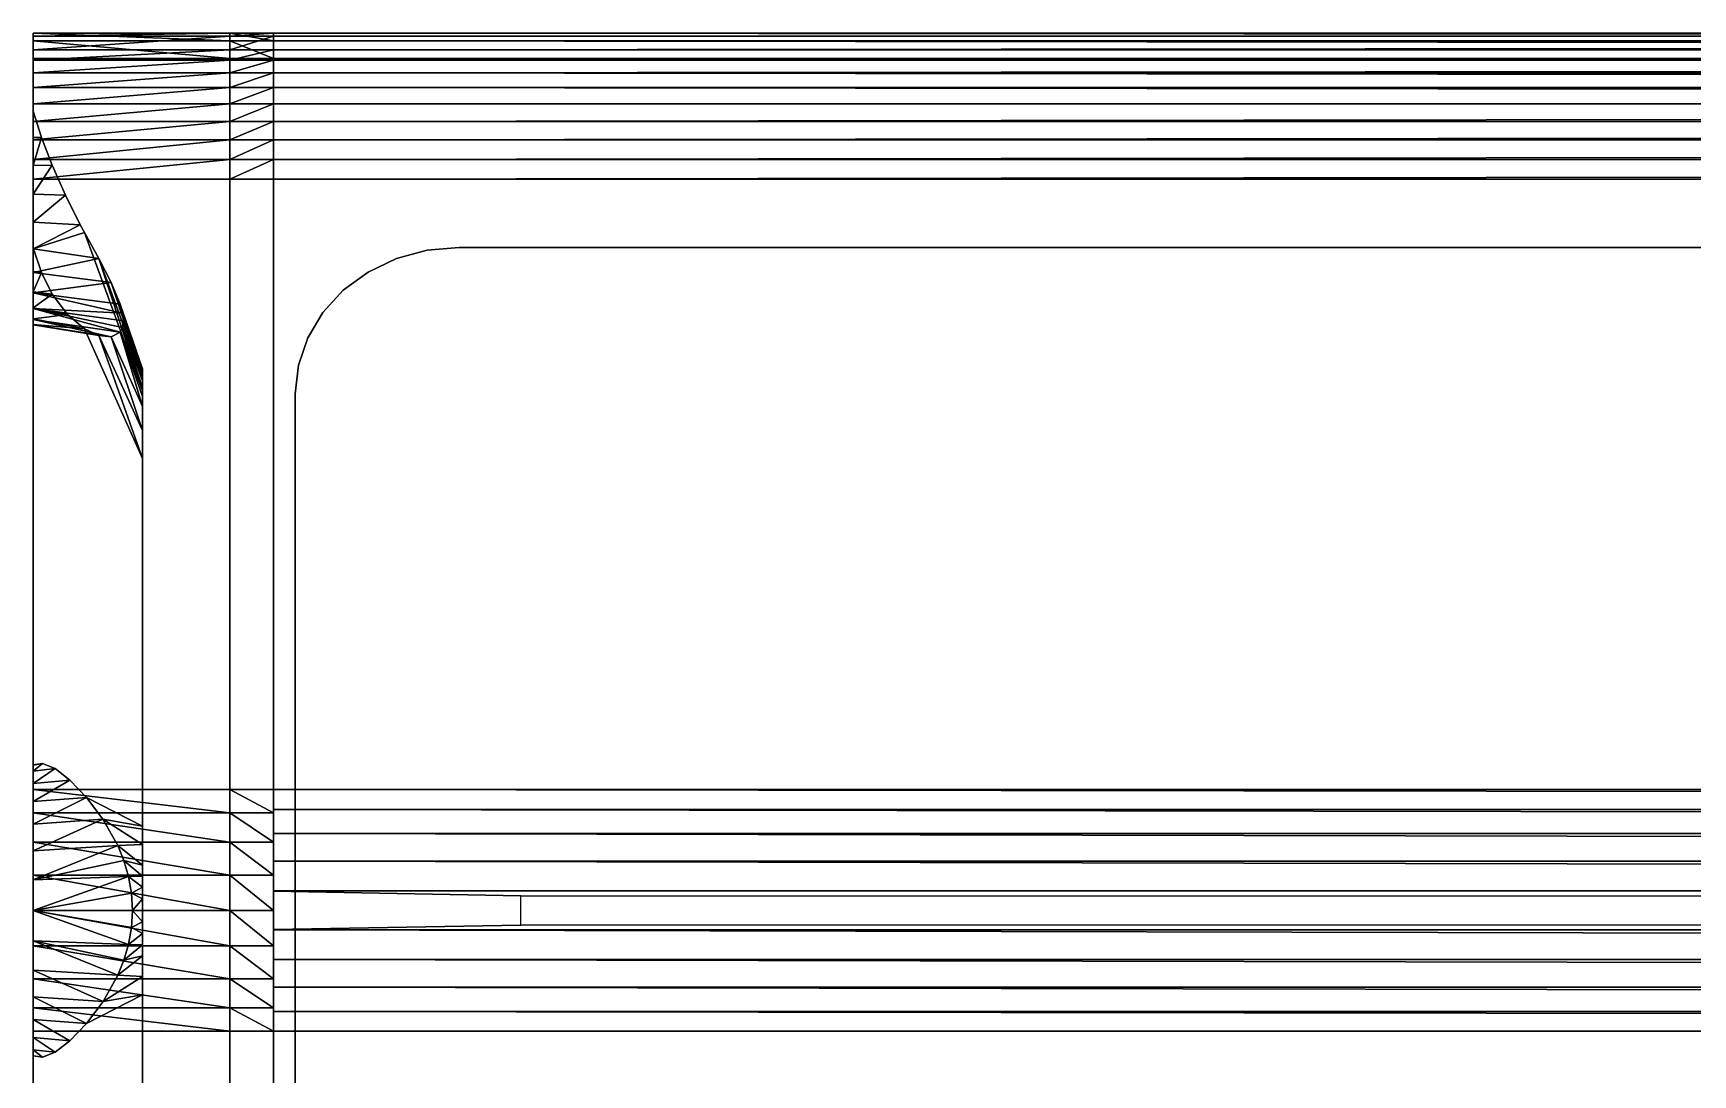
# Model space of a CAD drawing. Extents: x 20.4 to 35.8, y 9 to 15.3.
# Drawn here: x 21.3024 to 21.453, y 13.9496 to 14.0441 of the extents above; entities that cross this region are included whole.
import ezdxf

# ---------------------------------------------------------------- set-up
doc = ezdxf.new("R2010")
doc.units = 0
doc.header["$MEASUREMENT"] = 0
doc.layers.add('DLXLUM', color=7, linetype='Continuous')

# ---------------------------------------------------------------- blocks, each defined once
blk = doc.blocks.new('*U0')
for p, q in [((-0.63842, 0.07962), (-0.65627, 0.07934)), ((-0.65627, 0.07934), (-0.65627, 0.07962)), ((-0.65627, 0.07962), (-0.63842, 0.07962)), ((-0.63842, 0.07894), (-0.65627, 0.07962)), ((-0.65627, 0.07962), (-0.65627, 0.07894)), ((-0.63842, 0.07962), (-0.65627, 0.07962)), ((-0.65627, 0.07962), (-0.63842, 0.07894)), ((-0.65627, 0.07934), (-0.63842, 0.07962)), ((-0.65627, 0.07894), (-0.65627, 0.07962)), ((-0.65627, 0.07962), (-0.65627, 0.07934)), ((-0.63842, 0.07934), (-0.65627, 0.07811)), ((-0.65627, 0.07811), (-0.65627, 0.07934)), ((-0.65627, 0.07934), (-0.63842, 0.07934)), ((-0.63842, 0.07934), (-0.65627, 0.07934)), ((-0.65627, 0.07811), (-0.63842, 0.07934)), ((-0.65627, 0.07934), (-0.65627, 0.07811)), ((-0.65627, 0.07894), (-0.63842, 0.07894)), ((-0.63842, 0.07734), (-0.65627, 0.07894)), ((-0.65627, 0.07894), (-0.65627, 0.07734)), ((-0.63842, 0.07894), (-0.65627, 0.07894)), ((-0.65627, 0.07894), (-0.63842, 0.07734)), ((-0.65627, 0.07734), (-0.65627, 0.07894)), ((-0.63842, 0.07962), (-0.63446, 0.07894)), ((-0.63446, 0.07962), (-0.63842, 0.07962)), ((-0.63842, 0.07934), (-0.63446, 0.07962)), ((-0.63842, 0.07934), (-0.63842, 0.07962)), ((-0.63842, 0.07962), (-0.63446, 0.07962)), ((-0.63446, 0.07962), (-0.63842, 0.07934)), ((-0.63842, 0.07962), (-0.63842, 0.07894)), ((-0.63446, 0.07894), (-0.63842, 0.07962)), ((-0.63842, 0.07894), (-0.63842, 0.07962)), ((-0.63842, 0.07962), (-0.63842, 0.07934)), ((-0.63446, 0.07934), (-0.63842, 0.07934)), ((-0.63842, 0.07811), (-0.63446, 0.07934)), ((-0.63842, 0.07811), (-0.63842, 0.07934)), ((-0.63842, 0.07934), (-0.63446, 0.07934)), ((-0.63446, 0.07934), (-0.63842, 0.07811)), ((-0.63842, 0.07934), (-0.63842, 0.07811)), ((-0.63446, 0.07734), (-0.63842, 0.07894)), ((-0.63842, 0.07894), (-0.63842, 0.07734)), ((-0.63842, 0.07894), (-0.63446, 0.07734)), ((-0.63446, 0.07894), (-0.63842, 0.07894)), ((-0.63842, 0.07894), (-0.63446, 0.07894)), ((-0.63842, 0.07734), (-0.63842, 0.07894)), ((-0.63446, 0.07894), (-0.63446, 0.07962)), ((-0.63446, 0.07962), (-0.63446, 0.07934)), ((-0.63446, 0.07962), (-0.63446, 0.07894)), ((-0.63446, 0.07934), (-0.63446, 0.07962)), ((-0.63446, 0.07962), (0.63446, 0.07894)), ((0.63446, 0.07962), (-0.63446, 0.07962)), ((-0.63446, 0.07934), (0.63446, 0.07962)), ((-0.63446, 0.07934), (-0.63446, 0.07962)), ((-0.63446, 0.07962), (0.63446, 0.07962)), ((0.63446, 0.07962), (-0.63446, 0.07934)), ((-0.63446, 0.07962), (-0.63446, 0.07894)), ((0.63446, 0.07894), (-0.63446, 0.07962)), ((-0.63446, 0.07934), (-0.63446, 0.07811)), ((-0.63446, 0.07811), (-0.63446, 0.07934)), ((0.63446, 0.07934), (-0.63446, 0.07934)), ((-0.63446, 0.07811), (0.63446, 0.07934)), ((-0.63446, 0.07811), (-0.63446, 0.07934)), ((-0.63446, 0.07934), (0.63446, 0.07934)), ((0.63446, 0.07934), (-0.63446, 0.07811)), ((-0.63446, 0.07734), (-0.63446, 0.07894)), ((-0.63446, 0.07894), (-0.63446, 0.07734)), ((0.63446, 0.07734), (-0.63446, 0.07894)), ((-0.63446, 0.07894), (-0.63446, 0.07734)), ((-0.63446, 0.07894), (0.63446, 0.07734)), ((0.63446, 0.07894), (-0.63446, 0.07894)), ((-0.63446, 0.07894), (0.63446, 0.07894)), ((-0.63842, 0.07811), (-0.65627, 0.07716)), ((-0.65627, 0.07716), (-0.65627, 0.07811)), ((-0.65627, 0.07811), (-0.63842, 0.07811)), ((-0.63842, 0.07811), (-0.65627, 0.07811)), ((-0.65627, 0.07716), (-0.63842, 0.07811)), ((-0.65627, 0.07811), (-0.65627, 0.07716)), ((-0.65627, 0.07734), (-0.63842, 0.07734)), ((-0.63842, 0.07734), (-0.65627, 0.07734)), ((-0.65627, 0.07734), (-0.65627, 0.01097)), ((-0.65627, 0.01097), (-0.65627, 0.07734)), ((-0.63842, 0.07716), (-0.65627, 0.07602)), ((-0.65627, 0.07602), (-0.65627, 0.07716)), ((-0.65627, 0.07716), (-0.63842, 0.07716)), ((-0.63842, 0.07716), (-0.65627, 0.07716)), ((-0.65627, 0.07602), (-0.63842, 0.07716)), ((-0.65627, 0.07716), (-0.65627, 0.07602)), ((-0.63446, 0.07811), (-0.63842, 0.07811)), ((-0.63842, 0.07716), (-0.63446, 0.07811)), ((-0.63842, 0.07716), (-0.63842, 0.07811)), ((-0.63842, 0.07811), (-0.63446, 0.07811)), ((-0.63446, 0.07811), (-0.63842, 0.07716)), ((-0.63842, 0.07811), (-0.63842, 0.07716)), ((-0.63446, 0.07734), (-0.63842, 0.07734)), ((-0.63842, 0.07734), (-0.63842, 0.01097)), ((-0.63842, 0.07734), (-0.63446, 0.07734)), ((-0.63842, 0.01097), (-0.63842, 0.07734)), ((-0.63446, 0.07716), (-0.63842, 0.07716)), ((-0.63842, 0.07602), (-0.63446, 0.07716)), ((-0.63842, 0.07602), (-0.63842, 0.07716)), ((-0.63842, 0.07716), (-0.63446, 0.07716)), ((-0.63446, 0.07716), (-0.63842, 0.07602)), ((-0.63842, 0.07716), (-0.63842, 0.07602)), ((-0.63446, 0.07811), (-0.63446, 0.07716)), ((-0.63446, 0.07716), (-0.63446, 0.07811)), ((0.63446, 0.07811), (-0.63446, 0.07811)), ((-0.63446, 0.07716), (0.63446, 0.07811)), ((-0.63446, 0.07716), (-0.63446, 0.07811)), ((-0.63446, 0.07811), (0.63446, 0.07811)), ((0.63446, 0.07811), (-0.63446, 0.07716)), ((-0.63446, 0.01097), (-0.63446, 0.07734)), ((-0.63446, 0.07734), (-0.63446, 0.01097)), ((0.63446, 0.07734), (-0.63446, 0.07734)), ((-0.63446, 0.07734), (-0.63446, 0.01097)), ((-0.63446, 0.07734), (0.63446, 0.07734)), ((-0.63446, 0.07716), (-0.63446, 0.07602)), ((-0.63446, 0.07602), (-0.63446, 0.07716)), ((0.63446, 0.07716), (-0.63446, 0.07716)), ((-0.63446, 0.07602), (0.63446, 0.07716)), ((-0.63446, 0.07602), (-0.63446, 0.07716)), ((-0.63446, 0.07716), (0.63446, 0.07716)), ((0.63446, 0.07716), (-0.63446, 0.07602)), ((-0.63842, 0.07602), (-0.65627, 0.0747)), ((-0.65627, 0.0747), (-0.65627, 0.07602)), ((-0.65627, 0.07602), (-0.63842, 0.07602)), ((-0.63842, 0.07602), (-0.65627, 0.07602)), ((-0.65627, 0.0747), (-0.63842, 0.07602)), ((-0.65627, 0.07602), (-0.65627, 0.0747)), ((-0.63446, 0.07602), (-0.63842, 0.07602)), ((-0.63842, 0.0747), (-0.63446, 0.07602)), ((-0.63842, 0.0747), (-0.63842, 0.07602)), ((-0.63842, 0.07602), (-0.63446, 0.07602)), ((-0.63446, 0.07602), (-0.63842, 0.0747)), ((-0.63842, 0.07602), (-0.63842, 0.0747)), ((-0.63446, 0.07602), (-0.63446, 0.0747)), ((-0.63446, 0.0747), (-0.63446, 0.07602)), ((0.63446, 0.07602), (-0.63446, 0.07602)), ((0.63446, 0.0747), (-0.63446, 0.07602)), ((-0.63446, 0.07602), (0.63446, 0.07602)), ((-0.63446, 0.0747), (-0.63446, 0.07602)), ((-0.63446, 0.07602), (0.63446, 0.0747)), ((-0.63842, 0.0747), (-0.65627, 0.07322)), ((-0.65627, 0.07322), (-0.65627, 0.0747)), ((-0.65627, 0.0747), (-0.63842, 0.0747)), ((-0.63842, 0.0747), (-0.65627, 0.0747)), ((-0.65627, 0.07322), (-0.63842, 0.0747)), ((-0.65627, 0.0747), (-0.65627, 0.07322)), ((-0.63446, 0.0747), (-0.63842, 0.0747)), ((-0.63842, 0.07322), (-0.63446, 0.0747)), ((-0.63842, 0.07322), (-0.63842, 0.0747)), ((-0.63842, 0.0747), (-0.63446, 0.0747)), ((-0.63446, 0.0747), (-0.63842, 0.07322)), ((-0.63842, 0.0747), (-0.63842, 0.07322)), ((-0.63446, 0.0747), (-0.63446, 0.07322)), ((-0.63446, 0.07322), (-0.63446, 0.0747)), ((0.63446, 0.0747), (-0.63446, 0.0747)), ((0.63446, 0.07322), (-0.63446, 0.0747)), ((-0.63446, 0.0747), (0.63446, 0.0747)), ((-0.63446, 0.0747), (0.63446, 0.07322)), ((-0.63446, 0.07322), (-0.63446, 0.0747)), ((-0.63842, 0.07322), (-0.65627, 0.07162)), ((-0.65627, 0.07162), (-0.65627, 0.07322)), ((-0.65627, 0.07322), (-0.63842, 0.07322)), ((-0.63842, 0.07322), (-0.65627, 0.07322)), ((-0.65627, 0.07162), (-0.63842, 0.07322)), ((-0.65627, 0.07322), (-0.65627, 0.07162)), ((-0.65627, 0.07255), (-0.65627, 0.07015)), ((-0.65551, 0.07017), (-0.65627, 0.07255)), ((-0.65627, 0.07015), (-0.65627, 0.07255)), ((-0.65627, 0.07255), (-0.65627, 0.01319)), ((-0.65627, 0.01319), (-0.65627, 0.07255)), ((-0.65627, 0.07255), (-0.65551, 0.07017)), ((-0.63446, 0.07322), (-0.63842, 0.07322)), ((-0.63842, 0.07162), (-0.63446, 0.07322)), ((-0.63842, 0.07162), (-0.63842, 0.07322)), ((-0.63842, 0.07322), (-0.63446, 0.07322)), ((-0.63446, 0.07322), (-0.63842, 0.07162)), ((-0.63842, 0.07322), (-0.63842, 0.07162)), ((-0.63446, 0.07322), (-0.63446, 0.07162)), ((-0.63446, 0.07162), (-0.63446, 0.07322)), ((0.63446, 0.07322), (-0.63446, 0.07322)), ((-0.63446, 0.07322), (0.63446, 0.07322)), ((0.63446, 0.07322), (-0.63446, 0.07162)), ((-0.63446, 0.07162), (-0.63446, 0.07322)), ((-0.63446, 0.07162), (0.63446, 0.07322)), ((-0.63842, 0.07162), (-0.65627, 0.06993)), ((-0.65627, 0.06993), (-0.65627, 0.07162)), ((-0.65627, 0.07162), (-0.63842, 0.07162)), ((-0.63842, 0.07162), (-0.65627, 0.07162)), ((-0.65627, 0.06993), (-0.63842, 0.07162)), ((-0.65627, 0.07162), (-0.65627, 0.06993)), ((-0.63446, 0.07162), (-0.63842, 0.07162)), ((-0.63842, 0.06993), (-0.63446, 0.07162)), ((-0.63842, 0.06993), (-0.63842, 0.07162)), ((-0.63842, 0.07162), (-0.63446, 0.07162)), ((-0.63446, 0.07162), (-0.63842, 0.06993)), ((-0.63842, 0.07162), (-0.63842, 0.06993)), ((-0.63446, 0.07162), (-0.63446, 0.06993)), ((-0.63446, 0.06993), (-0.63446, 0.07162)), ((0.63446, 0.07162), (-0.63446, 0.07162)), ((-0.63446, 0.06993), (0.63446, 0.07162)), ((-0.63446, 0.06993), (-0.63446, 0.07162)), ((-0.63446, 0.07162), (0.63446, 0.07162)), ((0.63446, 0.07162), (-0.63446, 0.06993)), ((-0.65627, 0.07015), (-0.65551, 0.07017)), ((-0.65551, 0.07017), (-0.65627, 0.07015)), ((-0.65627, 0.06761), (-0.65551, 0.07017)), ((-0.65551, 0.07017), (-0.65627, 0.06761)), ((-0.65627, 0.07015), (-0.65627, 0.06761)), ((-0.65627, 0.06761), (-0.65627, 0.07015)), ((-0.63842, 0.06993), (-0.65627, 0.06816)), ((-0.65627, 0.06816), (-0.65627, 0.06993)), ((-0.65627, 0.06993), (-0.63842, 0.06993)), ((-0.63842, 0.06993), (-0.65627, 0.06993)), ((-0.65627, 0.06816), (-0.63842, 0.06993)), ((-0.65627, 0.06993), (-0.65627, 0.06816)), ((-0.65454, 0.06763), (-0.65551, 0.07017)), ((-0.65551, 0.07017), (-0.65454, 0.06763)), ((-0.63446, 0.06993), (-0.63842, 0.06993)), ((-0.63842, 0.06816), (-0.63446, 0.06993)), ((-0.63842, 0.06816), (-0.63842, 0.06993)), ((-0.63842, 0.06993), (-0.63446, 0.06993)), ((-0.63446, 0.06993), (-0.63842, 0.06816)), ((-0.63842, 0.06993), (-0.63842, 0.06816)), ((-0.63446, 0.06993), (-0.63446, 0.06816)), ((-0.63446, 0.06816), (-0.63446, 0.06993)), ((0.63446, 0.06993), (-0.63446, 0.06993)), ((-0.63446, 0.06816), (0.63446, 0.06993)), ((-0.63446, 0.06816), (-0.63446, 0.06993)), ((-0.63446, 0.06993), (0.63446, 0.06993)), ((0.63446, 0.06993), (-0.63446, 0.06816)), ((-0.65627, 0.06637), (-0.63842, 0.06816)), ((-0.63842, 0.06816), (-0.65627, 0.06637)), ((-0.65627, 0.06637), (-0.65627, 0.06816)), ((-0.65627, 0.06816), (-0.63842, 0.06816)), ((-0.63842, 0.06816), (-0.65627, 0.06816)), ((-0.65627, 0.06816), (-0.65627, 0.06637)), ((-0.63446, 0.06816), (-0.63842, 0.06816)), ((-0.63842, 0.06637), (-0.63446, 0.06816)), ((-0.63842, 0.06637), (-0.63842, 0.06816)), ((-0.63842, 0.06816), (-0.63446, 0.06816)), ((-0.63446, 0.06816), (-0.63842, 0.06637)), ((-0.63842, 0.06816), (-0.63842, 0.06637)), ((-0.63446, 0.06816), (-0.63446, 0.06637)), ((-0.63446, 0.06637), (-0.63446, 0.06816)), ((0.63446, 0.06816), (-0.63446, 0.06816)), ((-0.63446, 0.06637), (0.63446, 0.06816)), ((-0.63446, 0.06637), (-0.63446, 0.06816)), ((-0.63446, 0.06816), (0.63446, 0.06816)), ((0.63446, 0.06816), (-0.63446, 0.06637)), ((-0.65454, 0.06763), (-0.65627, 0.06761)), ((-0.65627, 0.06501), (-0.65454, 0.06763)), ((-0.65454, 0.06763), (-0.65627, 0.06501)), ((-0.65627, 0.06761), (-0.65454, 0.06763)), ((-0.65627, 0.06761), (-0.65627, 0.06501)), ((-0.65627, 0.06501), (-0.65627, 0.06761)), ((-0.65627, -0.06637), (-0.65627, 0.06637)), ((-0.65627, 0.06637), (-0.63842, 0.06637)), ((-0.63842, 0.06637), (-0.65627, 0.06637)), ((-0.65627, 0.06637), (-0.65627, -0.06637)), ((-0.65334, 0.06493), (-0.65454, 0.06763)), ((-0.65454, 0.06763), (-0.65334, 0.06493)), ((-0.63446, 0.06637), (-0.63842, 0.06637)), ((-0.63842, -0.06637), (-0.63842, 0.06637)), ((-0.63842, 0.06637), (-0.63446, 0.06637)), ((-0.63842, 0.06637), (-0.63842, -0.06637)), ((-0.63446, 0.06637), (-0.63446, -0.06637)), ((-0.63446, -0.06637), (-0.63446, 0.06637)), ((0.63446, 0.06637), (-0.63446, 0.06637)), ((-0.63446, -0.06637), (-0.63446, 0.06637)), ((-0.63446, 0.06637), (0.63446, 0.06637)), ((-0.65334, 0.06493), (-0.65627, 0.06501)), ((-0.65627, 0.06501), (-0.65627, 0.06246)), ((-0.65627, 0.06501), (-0.65334, 0.06493)), ((-0.65627, 0.06246), (-0.65627, 0.06501)), ((-0.65627, 0.06246), (-0.65334, 0.06493)), ((-0.65334, 0.06493), (-0.65627, 0.06246)), ((-0.65199, 0.06224), (-0.65334, 0.06493)), ((-0.65334, 0.06493), (-0.65199, 0.06224)), ((-0.65199, 0.06224), (-0.65627, 0.06246)), ((-0.65627, 0.06246), (-0.65627, 0.06006)), ((-0.65627, 0.06246), (-0.65199, 0.06224)), ((-0.65627, 0.06006), (-0.65627, 0.06246)), ((-0.65627, 0.06006), (-0.65199, 0.06224)), ((-0.65199, 0.06224), (-0.65627, 0.06006)), ((-0.6516, 0.06152), (-0.65199, 0.06224)), ((-0.65199, 0.06224), (-0.6516, 0.06152)), ((-0.6516, 0.06152), (-0.65627, 0.06006)), ((-0.65627, 0.06006), (-0.6516, 0.06152)), ((-0.64635, 0.04715), (-0.6516, 0.06152)), ((-0.6516, 0.06152), (-0.65031, 0.05917)), ((-0.65031, 0.05917), (-0.6516, 0.06152)), ((-0.6516, 0.06152), (-0.64635, 0.04715)), ((-0.65627, 0.06015), (-0.65551, 0.0579)), ((-0.65627, 0.05799), (-0.65627, 0.06015)), ((-0.65627, -0.06015), (-0.65627, 0.06015)), ((-0.65627, 0.06015), (-0.65627, 0.05799)), ((-0.65627, 0.06015), (-0.65627, -0.06015)), ((-0.65551, 0.0579), (-0.65627, 0.06015)), ((-0.65627, 0.06006), (-0.65031, 0.05917)), ((-0.65031, 0.05917), (-0.65627, 0.06006)), ((-0.65627, 0.06006), (-0.65627, 0.0579)), ((-0.65627, 0.0579), (-0.65627, 0.06006)), ((-0.65627, 0.0579), (-0.65031, 0.05917)), ((-0.65031, 0.05917), (-0.65627, 0.0579)), ((-0.64635, 0.0484), (-0.65031, 0.05917)), ((-0.65031, 0.05917), (-0.64918, 0.05698)), ((-0.64635, 0.04715), (-0.65031, 0.05917)), ((-0.65031, 0.05917), (-0.64635, 0.0484)), ((-0.65031, 0.05917), (-0.64635, 0.04715)), ((-0.64918, 0.05698), (-0.65031, 0.05917)), ((-0.62587, 0.05794), (-0.6233, 0.05917)), ((-0.6233, 0.05917), (-0.62587, 0.05794)), ((-0.6233, 0.05917), (-0.62051, 0.05992)), ((-0.62051, 0.05992), (-0.6233, 0.05917)), ((-0.62051, 0.05992), (-0.61761, 0.06018)), ((-0.61761, 0.06018), (-0.62051, 0.05992)), ((-0.61761, 0.06018), (0.61761, 0.06018)), ((0.61761, 0.06018), (-0.61761, 0.06018)), ((-0.65627, 0.05615), (-0.65627, 0.05799)), ((-0.65627, 0.05799), (-0.65551, 0.0579)), ((-0.65551, 0.0579), (-0.65627, 0.05799)), ((-0.65627, 0.05799), (-0.65627, 0.05615)), ((-0.65627, 0.0579), (-0.64918, 0.05698)), ((-0.65627, 0.0579), (-0.65627, 0.05607)), ((-0.64918, 0.05698), (-0.65627, 0.0579)), ((-0.65551, 0.0579), (-0.65627, 0.05615)), ((-0.65627, 0.05615), (-0.65551, 0.0579)), ((-0.65627, 0.05607), (-0.65627, 0.0579)), ((-0.65551, 0.0579), (-0.65454, 0.05593)), ((-0.65454, 0.05593), (-0.65551, 0.0579)), ((-0.62812, 0.05629), (-0.62587, 0.05794)), ((-0.62587, 0.05794), (-0.62812, 0.05629)), ((-0.65627, 0.05607), (-0.64918, 0.05698)), ((-0.64918, 0.05698), (-0.65627, 0.05607)), ((-0.65627, 0.05469), (-0.65627, 0.05615)), ((-0.65627, 0.05615), (-0.65454, 0.05593)), ((-0.65454, 0.05593), (-0.65627, 0.05615)), ((-0.65627, 0.05615), (-0.65627, 0.05469)), ((-0.65627, 0.05607), (-0.64838, 0.05504)), ((-0.64838, 0.05504), (-0.65627, 0.05607)), ((-0.65627, 0.05607), (-0.64816, 0.0542)), ((-0.64816, 0.0542), (-0.65627, 0.05607)), ((-0.65627, 0.05607), (-0.65627, 0.05463)), ((-0.65627, 0.05463), (-0.65627, 0.05607)), ((-0.65454, 0.05593), (-0.65627, 0.05469)), ((-0.65627, 0.05469), (-0.65454, 0.05593)), ((-0.65454, 0.05593), (-0.65316, 0.05408)), ((-0.65316, 0.05408), (-0.65454, 0.05593)), ((-0.64635, 0.04917), (-0.64918, 0.05698)), ((-0.64918, 0.05698), (-0.64838, 0.05504)), ((-0.64918, 0.05698), (-0.64635, 0.04917)), ((-0.64635, 0.04907), (-0.64918, 0.05698)), ((-0.64635, 0.0484), (-0.64918, 0.05698)), ((-0.64918, 0.05698), (-0.64635, 0.04907)), ((-0.64918, 0.05698), (-0.64635, 0.0484)), ((-0.64838, 0.05504), (-0.64918, 0.05698)), ((-0.62997, 0.05428), (-0.62812, 0.05629)), ((-0.62812, 0.05629), (-0.62997, 0.05428)), ((-0.65627, 0.05369), (-0.65627, 0.05469)), ((-0.65627, 0.05469), (-0.65316, 0.05408)), ((-0.65316, 0.05408), (-0.65627, 0.05469)), ((-0.65627, 0.05469), (-0.65627, 0.05369)), ((-0.65627, 0.05463), (-0.64816, 0.0542)), ((-0.64808, 0.0535), (-0.65627, 0.05463)), ((-0.65627, 0.05463), (-0.64816, 0.05292)), ((-0.64816, 0.0542), (-0.65627, 0.05463)), ((-0.65627, 0.05463), (-0.64808, 0.0535)), ((-0.64816, 0.05292), (-0.65627, 0.05463)), ((-0.65627, 0.05463), (-0.64838, 0.05249)), ((-0.64838, 0.05249), (-0.65627, 0.05463)), ((-0.65627, 0.05463), (-0.65627, 0.05365)), ((-0.65627, 0.05365), (-0.65627, 0.05463)), ((-0.64635, 0.04912), (-0.64838, 0.05504)), ((-0.64838, 0.05504), (-0.64816, 0.0542)), ((-0.64635, 0.04917), (-0.64838, 0.05504)), ((-0.64838, 0.05504), (-0.64635, 0.04912)), ((-0.64838, 0.05504), (-0.64635, 0.04917)), ((-0.64816, 0.0542), (-0.64838, 0.05504)), ((-0.63134, 0.05198), (-0.62997, 0.05428)), ((-0.62997, 0.05428), (-0.63134, 0.05198)), ((-0.65316, 0.05408), (-0.65627, 0.05369)), ((-0.65627, 0.05369), (-0.65316, 0.05408)), ((-0.65627, 0.05317), (-0.65627, 0.05369)), ((-0.65627, 0.05369), (-0.6516, 0.05278)), ((-0.6516, 0.05278), (-0.65627, 0.05369)), ((-0.65627, 0.05369), (-0.65627, 0.05317)), ((-0.65627, 0.05365), (-0.64838, 0.05249)), ((-0.64918, 0.05207), (-0.65627, 0.05365)), ((-0.65627, 0.05365), (-0.65627, 0.05315)), ((-0.64838, 0.05249), (-0.65627, 0.05365)), ((-0.65627, 0.05365), (-0.64918, 0.05207)), ((-0.65627, 0.05315), (-0.65627, 0.05365)), ((-0.65627, 0.05315), (-0.65627, 0.05317)), ((-0.65627, 0.05317), (-0.6503, 0.05219)), ((-0.6516, 0.05278), (-0.65627, 0.05317)), ((-0.6503, 0.05219), (-0.65627, 0.05317)), ((-0.65627, 0.05317), (-0.6516, 0.05278)), ((-0.65627, 0.05317), (-0.65627, 0.05315)), ((-0.65627, 0.05315), (-0.64918, 0.05207)), ((-0.6503, 0.05219), (-0.65627, 0.05315)), ((-0.64918, 0.05207), (-0.65627, 0.05315)), ((-0.65627, 0.05315), (-0.6503, 0.05219)), ((-0.65316, 0.05408), (-0.6516, 0.05278)), ((-0.6516, 0.05278), (-0.65316, 0.05408)), ((-0.6516, 0.05278), (-0.64635, 0.04101)), ((-0.6503, 0.05219), (-0.6516, 0.05278)), ((-0.6516, 0.05278), (-0.6503, 0.05219)), ((-0.64635, 0.04101), (-0.6516, 0.05278)), ((-0.64816, 0.05292), (-0.64838, 0.05249)), ((-0.64838, 0.05249), (-0.64816, 0.05292)), ((-0.64816, 0.0542), (-0.64635, 0.04856)), ((-0.64635, 0.04892), (-0.64816, 0.0542)), ((-0.64635, 0.04912), (-0.64816, 0.0542)), ((-0.64816, 0.0542), (-0.64635, 0.04892)), ((-0.64816, 0.0542), (-0.64635, 0.04912)), ((-0.64816, 0.0542), (-0.64808, 0.0535)), ((-0.64635, 0.04856), (-0.64816, 0.0542)), ((-0.64808, 0.0535), (-0.64816, 0.0542)), ((-0.64808, 0.0535), (-0.64816, 0.05292)), ((-0.64816, 0.05292), (-0.64808, 0.0535)), ((-0.64635, 0.04742), (-0.64816, 0.05292)), ((-0.64635, 0.04806), (-0.64816, 0.05292)), ((-0.64816, 0.05292), (-0.64635, 0.04742)), ((-0.64816, 0.05292), (-0.64635, 0.04806)), ((-0.64635, 0.04806), (-0.64808, 0.0535)), ((-0.64808, 0.0535), (-0.64635, 0.04806)), ((-0.64635, 0.04856), (-0.64808, 0.0535)), ((-0.64808, 0.0535), (-0.64635, 0.04856)), ((-0.64635, 0.04101), (-0.6503, 0.05219)), ((-0.6503, 0.05219), (-0.64635, 0.04101)), ((-0.64635, 0.04356), (-0.6503, 0.05219)), ((-0.64918, 0.05207), (-0.6503, 0.05219)), ((-0.6503, 0.05219), (-0.64635, 0.04356)), ((-0.6503, 0.05219), (-0.64918, 0.05207)), ((-0.64838, 0.05249), (-0.64918, 0.05207)), ((-0.64918, 0.05207), (-0.64838, 0.05249)), ((-0.64918, 0.05207), (-0.64635, 0.04356)), ((-0.64635, 0.04573), (-0.64918, 0.05207)), ((-0.64918, 0.05207), (-0.64635, 0.04573)), ((-0.64635, 0.04356), (-0.64918, 0.05207)), ((-0.64838, 0.05249), (-0.64635, 0.04573)), ((-0.64635, 0.04664), (-0.64838, 0.05249)), ((-0.64635, 0.04742), (-0.64838, 0.05249)), ((-0.64838, 0.05249), (-0.64635, 0.04664)), ((-0.64838, 0.05249), (-0.64635, 0.04742)), ((-0.64635, 0.04573), (-0.64838, 0.05249)), ((-0.63219, 0.04949), (-0.63134, 0.05198)), ((-0.63134, 0.05198), (-0.63219, 0.04949)), ((-0.64635, 0.04912), (-0.64635, 0.04917)), ((-0.64635, 0.04917), (-0.64635, 0.04907)), ((-0.64635, 0.04907), (-0.64635, 0.04917)), ((-0.64635, 0.04917), (-0.64635, 0.04912)), ((-0.64635, 0.04892), (-0.64635, 0.04912)), ((-0.64635, 0.04912), (-0.64635, 0.04892)), ((-0.64635, 0.04907), (-0.64635, 0.0484)), ((-0.64635, 0.0484), (-0.64635, 0.04907)), ((-0.64635, 0.04856), (-0.64635, 0.04892)), ((-0.64635, 0.04892), (-0.64635, 0.04856)), ((-0.64635, 0.04806), (-0.64635, 0.04856)), ((-0.64635, 0.04856), (-0.64635, 0.04806)), ((-0.64635, 0.0484), (-0.64635, 0.04715)), ((-0.64635, 0.04715), (-0.64635, 0.0484)), ((-0.63248, 0.0469), (-0.63219, 0.04949)), ((-0.63219, 0.04949), (-0.63248, 0.0469)), ((-0.64635, 0.04742), (-0.64635, 0.04806)), ((-0.64635, 0.04806), (-0.64635, 0.04742)), ((-0.64635, 0.04664), (-0.64635, 0.04742)), ((-0.64635, 0.04742), (-0.64635, 0.04664)), ((-0.64635, 0.04715), (-0.64635, 0.00765)), ((-0.64635, 0.00765), (-0.64635, 0.04715)), ((-0.63248, -0.0469), (-0.63248, 0.0469)), ((-0.63248, 0.0469), (-0.63248, -0.0469)), ((-0.64635, 0.04573), (-0.64635, 0.04664)), ((-0.64635, 0.04664), (-0.64635, 0.04573)), ((-0.64635, 0.04356), (-0.64635, 0.04573)), ((-0.64635, 0.04573), (-0.64635, 0.04356)), ((-0.64635, 0.04101), (-0.64635, 0.04356)), ((-0.64635, 0.04356), (-0.64635, 0.04101)), ((-0.64635, 0.04101), (-0.64635, -0.04101)), ((-0.64635, -0.04101), (-0.64635, 0.04101)), ((-0.65541, 0.01333), (-0.65627, 0.01319)), ((-0.65541, 0.01333), (-0.65627, 0.01264)), ((-0.65627, 0.01321), (-0.65541, 0.01333)), ((-0.65627, 0.01319), (-0.65541, 0.01333)), ((-0.65541, 0.01333), (-0.65627, 0.01321)), ((-0.65627, 0.01264), (-0.65541, 0.01333)), ((-0.65627, 0.01321), (-0.65627, 0.01264)), ((-0.65627, 0.01319), (-0.65627, 0.01321)), ((-0.65627, 0.01264), (-0.65627, 0.01321)), ((-0.65627, 0.01321), (-0.65627, 0.01319)), ((-0.65428, 0.01287), (-0.65627, 0.01152)), ((-0.65627, 0.01264), (-0.65428, 0.01287)), ((-0.65428, 0.01287), (-0.65627, 0.01264)), ((-0.65627, 0.01152), (-0.65428, 0.01287)), ((-0.65627, 0.01264), (-0.65627, 0.01152)), ((-0.65627, 0.01152), (-0.65627, 0.01264)), ((-0.65428, 0.01287), (-0.65541, 0.01333)), ((-0.65541, 0.01333), (-0.65428, 0.01287)), ((-0.65293, 0.01183), (-0.65428, 0.01287)), ((-0.65428, 0.01287), (-0.65293, 0.01183)), ((-0.65293, 0.01183), (-0.65627, 0.00989)), ((-0.65627, 0.01152), (-0.65293, 0.01183)), ((-0.65293, 0.01183), (-0.65627, 0.01152)), ((-0.65627, 0.00989), (-0.65293, 0.01183)), ((-0.65627, 0.01152), (-0.65627, 0.00989)), ((-0.65627, 0.00989), (-0.65627, 0.01152)), ((-0.65627, 0.01097), (-0.63842, 0.01097)), ((-0.63842, 0.01097), (-0.65627, 0.01097)), ((-0.65627, 0.01097), (-0.63842, 0.00885)), ((-0.63842, 0.00885), (-0.65627, 0.01097)), ((-0.65627, 0.01097), (-0.65627, 0.00885)), ((-0.65627, 0.00885), (-0.65627, 0.01097)), ((-0.65142, 0.01025), (-0.65293, 0.01183)), ((-0.65293, 0.01183), (-0.65142, 0.01025)), ((-0.63842, 0.01097), (-0.63446, 0.01097)), ((-0.63842, 0.01097), (-0.63446, 0.00885)), ((-0.63446, 0.01097), (-0.63842, 0.01097)), ((-0.63842, 0.01097), (-0.63842, 0.00885)), ((-0.63446, 0.00885), (-0.63842, 0.01097)), ((-0.63842, 0.00885), (-0.63842, 0.01097)), ((-0.63446, 0.01097), (-0.63446, 0.00885)), ((-0.63446, 0.00885), (-0.63446, 0.01097)), ((0.63446, 0.01097), (-0.63446, 0.01097)), ((-0.63446, 0.01097), (0.63446, 0.00917)), ((0.63446, 0.00917), (-0.63446, 0.01097)), ((-0.63446, 0.01097), (-0.63446, 0.00917)), ((-0.63446, 0.01097), (0.63446, 0.01097)), ((-0.65142, 0.01025), (-0.65627, 0.00783)), ((-0.65627, 0.00989), (-0.65142, 0.01025)), ((-0.65142, 0.01025), (-0.65627, 0.00989)), ((-0.65627, 0.00783), (-0.65142, 0.01025)), ((-0.65627, 0.00989), (-0.65627, 0.00783)), ((-0.65627, 0.00783), (-0.65627, 0.00989)), ((-0.65142, 0.01025), (-0.64635, 0.00765)), ((-0.64993, 0.00829), (-0.65142, 0.01025)), ((-0.64635, 0.00765), (-0.65142, 0.01025)), ((-0.65142, 0.01025), (-0.64993, 0.00829)), ((-0.63446, 0.00917), (0.63446, 0.00917)), ((0.63446, 0.00697), (-0.63446, 0.00917)), ((-0.63446, 0.00917), (-0.63446, 0.00697)), ((0.63446, 0.00917), (-0.63446, 0.00917)), ((-0.63446, 0.00917), (0.63446, 0.00697)), ((-0.65627, 0.00885), (-0.63842, 0.00885)), ((-0.63842, 0.0062), (-0.65627, 0.00885)), ((-0.65627, 0.00885), (-0.65627, 0.0062)), ((-0.63842, 0.00885), (-0.65627, 0.00885)), ((-0.65627, 0.00885), (-0.63842, 0.0062)), ((-0.65627, 0.0062), (-0.65627, 0.00885)), ((-0.65627, 0.00542), (-0.64993, 0.00829)), ((-0.64993, 0.00829), (-0.65627, 0.00542)), ((-0.65627, 0.00783), (-0.64993, 0.00829)), ((-0.64993, 0.00829), (-0.65627, 0.00783)), ((-0.65627, 0.00783), (-0.65627, 0.00542)), ((-0.65627, 0.00542), (-0.65627, 0.00783)), ((-0.64635, 0.00765), (-0.64993, 0.00829)), ((-0.64993, 0.00829), (-0.64635, 0.00765)), ((-0.64635, 0.00599), (-0.64993, 0.00829)), ((-0.64859, 0.00589), (-0.64993, 0.00829)), ((-0.64993, 0.00829), (-0.64635, 0.00599)), ((-0.64993, 0.00829), (-0.64859, 0.00589)), ((-0.64635, 0.00765), (-0.64635, 0.00599)), ((-0.64635, 0.00599), (-0.64635, 0.00765)), ((-0.63842, 0.00885), (-0.63446, 0.0062)), ((-0.63446, 0.00885), (-0.63842, 0.00885)), ((-0.63842, 0.00885), (-0.63446, 0.00885)), ((-0.63842, 0.00885), (-0.63842, 0.0062)), ((-0.63446, 0.0062), (-0.63842, 0.00885)), ((-0.63842, 0.0062), (-0.63842, 0.00885)), ((-0.63446, 0.00885), (-0.63446, 0.0062)), ((-0.63446, 0.0062), (-0.63446, 0.00885)), ((-0.65627, 0.0062), (-0.63842, 0.0062)), ((-0.63842, 0.0032), (-0.65627, 0.0062)), ((-0.65627, 0.0062), (-0.65627, 0.0032)), ((-0.63842, 0.0062), (-0.65627, 0.0062)), ((-0.65627, 0.0062), (-0.63842, 0.0032)), ((-0.65627, 0.0032), (-0.65627, 0.0062)), ((-0.63842, 0.0062), (-0.63446, 0.0032)), ((-0.63446, 0.0062), (-0.63842, 0.0062)), ((-0.63842, 0.0062), (-0.63446, 0.0062)), ((-0.63842, 0.0062), (-0.63842, 0.0032)), ((-0.63446, 0.0032), (-0.63842, 0.0062)), ((-0.63842, 0.0032), (-0.63842, 0.0062)), ((-0.63446, 0.00697), (0.63446, 0.00697)), ((0.63446, 0.00447), (-0.63446, 0.00697)), ((-0.63446, 0.00697), (-0.63446, 0.00447)), ((0.63446, 0.00697), (-0.63446, 0.00697)), ((-0.63446, 0.00697), (0.63446, 0.00447)), ((-0.63446, 0.0062), (-0.63446, 0.0032)), ((-0.63446, 0.0032), (-0.63446, 0.0062)), ((-0.65627, 0.00277), (-0.64859, 0.00589)), ((-0.65627, 0.00542), (-0.64859, 0.00589)), ((-0.64859, 0.00589), (-0.65627, 0.00277)), ((-0.64859, 0.00589), (-0.65627, 0.00542)), ((-0.65627, 0.00542), (-0.65627, 0.00277)), ((-0.65627, 0.00277), (-0.65627, 0.00542)), ((-0.64803, 0.00454), (-0.65627, 0.00277)), ((-0.65627, 0.00277), (-0.64803, 0.00454)), ((-0.64859, 0.00589), (-0.64635, 0.00599)), ((-0.64635, 0.00599), (-0.64859, 0.00589)), ((-0.64635, 0.00412), (-0.64859, 0.00589)), ((-0.64803, 0.00454), (-0.64859, 0.00589)), ((-0.64859, 0.00589), (-0.64635, 0.00412)), ((-0.64859, 0.00589), (-0.64803, 0.00454)), ((-0.64803, 0.00454), (-0.64635, 0.00412)), ((-0.64635, 0.00312), (-0.64803, 0.00454)), ((-0.64761, 0.00309), (-0.64803, 0.00454)), ((-0.64803, 0.00454), (-0.64635, 0.00312)), ((-0.64635, 0.00412), (-0.64803, 0.00454)), ((-0.64803, 0.00454), (-0.64761, 0.00309)), ((-0.64635, 0.00599), (-0.64635, 0.00412)), ((-0.64635, 0.00412), (-0.64635, 0.00599)), ((-0.65627, 0.0032), (-0.63842, 0.0032)), ((-0.63842, 0), (-0.65627, 0.0032)), ((-0.65627, 0.0032), (-0.65627, 0)), ((-0.63842, 0.0032), (-0.65627, 0.0032)), ((-0.65627, 0.0032), (-0.63842, 0)), ((-0.65627, 0), (-0.65627, 0.0032)), ((-0.65627, 0), (-0.64761, 0.00309)), ((-0.64761, 0.00309), (-0.65627, 0)), ((-0.65627, 0.00277), (-0.64761, 0.00309)), ((-0.64761, 0.00309), (-0.65627, 0.00277)), ((-0.64761, 0.00309), (-0.64635, 0.00312)), ((-0.64635, 0.00312), (-0.64761, 0.00309)), ((-0.64635, 0.0021), (-0.64761, 0.00309)), ((-0.64733, 0.00156), (-0.64761, 0.00309)), ((-0.64761, 0.00309), (-0.64635, 0.0021)), ((-0.64761, 0.00309), (-0.64733, 0.00156)), ((-0.64635, 0.00412), (-0.64635, 0.00312)), ((-0.64635, 0.00312), (-0.64635, 0.00412)), ((-0.64635, 0.00312), (-0.64635, 0.0021)), ((-0.64635, 0.0021), (-0.64635, 0.00312)), ((-0.63842, 0.0032), (-0.63446, 0)), ((-0.63446, 0.0032), (-0.63842, 0.0032)), ((-0.63842, 0.0032), (-0.63446, 0.0032)), ((-0.63842, 0.0032), (-0.63842, 0)), ((-0.63446, 0), (-0.63842, 0.0032)), ((-0.63842, 0), (-0.63842, 0.0032)), ((-0.63446, 0.00447), (0.63446, 0.00447)), ((0.63446, 0.00177), (-0.63446, 0.00447)), ((-0.63446, 0.00447), (-0.63446, 0.00177)), ((0.63446, 0.00447), (-0.63446, 0.00447)), ((-0.63446, 0.00447), (0.63446, 0.00177)), ((-0.63446, 0.0032), (-0.63446, 0)), ((-0.63446, 0), (-0.63446, 0.0032)), ((-0.65627, 0.00277), (-0.65627, 0)), ((-0.65627, 0), (-0.65627, 0.00277)), ((-0.65627, 0), (-0.64733, 0.00156)), ((-0.64733, 0.00156), (-0.65627, 0)), ((-0.64733, 0.00156), (-0.64635, 0.0021)), ((-0.64635, 0.0021), (-0.64733, 0.00156)), ((-0.64635, 0.00105), (-0.64733, 0.00156)), ((-0.64724, 0), (-0.64733, 0.00156)), ((-0.64733, 0.00156), (-0.64635, 0.00105)), ((-0.64733, 0.00156), (-0.64724, 0)), ((-0.64635, 0.0021), (-0.64635, 0.00105)), ((-0.64635, 0.00105), (-0.64635, 0.0021)), ((0.63446, 0.00177), (-0.63446, 0.00177)), ((-0.63446, 0.00177), (-0.63446, 0.00174)), ((-0.63446, 0.00177), (0.63446, 0.00177)), ((-0.61202, 0.00133), (-0.63446, 0.00174)), ((-0.63446, 0.00174), (-0.63446, -0.00174)), ((-0.63446, 0.00174), (-0.61202, 0.00133)), ((-0.65627, 0), (-0.63842, 0)), ((-0.63842, -0.0032), (-0.65627, 0)), ((-0.65627, 0), (-0.65627, -0.0032)), ((-0.63842, 0), (-0.65627, 0)), ((-0.65627, 0), (-0.63842, -0.0032)), ((-0.65627, 0), (-0.65627, -0.00277)), ((-0.65627, -0.0032), (-0.65627, 0)), ((-0.65627, -0.00277), (-0.65627, 0)), ((-0.65627, 0), (-0.6476, -0.00308)), ((-0.6476, -0.00308), (-0.65627, 0)), ((-0.65627, 0), (-0.64733, -0.00156)), ((-0.64733, -0.00156), (-0.65627, 0)), ((-0.65627, 0), (-0.64724, 0)), ((-0.64724, 0), (-0.65627, 0)), ((-0.64733, -0.00156), (-0.64724, 0)), ((-0.64724, 0), (-0.64733, -0.00156)), ((-0.64724, 0), (-0.64635, 0.00105)), ((-0.64635, 0.00105), (-0.64724, 0)), ((-0.64635, 0), (-0.64724, 0)), ((-0.64635, -0.00105), (-0.64724, 0)), ((-0.64724, 0), (-0.64635, 0)), ((-0.64724, 0), (-0.64635, -0.00105)), ((-0.64635, 0.00105), (-0.64635, 0)), ((-0.64635, 0), (-0.64635, 0.00105)), ((-0.63842, 0), (-0.63446, -0.0032)), ((-0.63446, 0), (-0.63842, 0)), ((-0.63842, 0), (-0.63446, 0)), ((-0.63842, 0), (-0.63842, -0.0032)), ((-0.63446, -0.0032), (-0.63842, 0)), ((-0.63842, -0.0032), (-0.63842, 0)), ((-0.63446, 0), (-0.63446, -0.0032)), ((-0.63446, -0.0032), (-0.63446, 0)), ((-0.61202, -0.00133), (-0.61202, 0.00133)), ((-0.61202, 0.00133), (0.61202, 0.00133)), ((-0.64635, -0.00105), (-0.64733, -0.00156)), ((-0.64733, -0.00156), (-0.64635, -0.00105)), ((-0.64635, 0), (-0.64635, -0.00105)), ((-0.64635, -0.00105), (-0.64635, 0)), ((-0.64635, -0.00105), (-0.64635, -0.0021)), ((-0.64635, -0.0021), (-0.64635, -0.00105)), ((-0.61202, -0.00133), (-0.63446, -0.00174)), ((-0.63446, -0.00174), (-0.61202, -0.00133)), ((0.61202, -0.00133), (-0.61202, -0.00133)), ((-0.65627, -0.00277), (-0.65627, -0.00542)), ((-0.65627, -0.00542), (-0.65627, -0.00277)), ((-0.65627, -0.00277), (-0.64858, -0.00588)), ((-0.64803, -0.00453), (-0.65627, -0.00277)), ((-0.65627, -0.00277), (-0.6476, -0.00308)), ((-0.64858, -0.00588), (-0.65627, -0.00277)), ((-0.65627, -0.00277), (-0.64803, -0.00453)), ((-0.6476, -0.00308), (-0.65627, -0.00277)), ((-0.6476, -0.00308), (-0.64733, -0.00156)), ((-0.64733, -0.00156), (-0.6476, -0.00308)), ((-0.64635, -0.0021), (-0.6476, -0.00308)), ((-0.6476, -0.00308), (-0.64635, -0.0021)), ((-0.64635, -0.0021), (-0.64733, -0.00156)), ((-0.64733, -0.00156), (-0.64635, -0.0021)), ((-0.64635, -0.0021), (-0.64635, -0.00312)), ((-0.64635, -0.00312), (-0.64635, -0.0021)), ((-0.63446, -0.00174), (-0.63446, -0.00177)), ((0.63446, -0.00177), (-0.63446, -0.00177)), ((-0.63446, -0.00177), (0.63446, -0.00447)), ((0.63446, -0.00447), (-0.63446, -0.00177)), ((-0.63446, -0.00177), (-0.63446, -0.00447)), ((-0.63446, -0.00177), (0.63446, -0.00177)), ((-0.65627, -0.0032), (-0.63842, -0.0032)), ((-0.63842, -0.0062), (-0.65627, -0.0032)), ((-0.65627, -0.0032), (-0.65627, -0.0062)), ((-0.63842, -0.0032), (-0.65627, -0.0032)), ((-0.65627, -0.0032), (-0.63842, -0.0062)), ((-0.65627, -0.0062), (-0.65627, -0.0032)), ((-0.64858, -0.00588), (-0.64635, -0.00412)), ((-0.64635, -0.00412), (-0.64858, -0.00588)), ((-0.64803, -0.00453), (-0.6476, -0.00308)), ((-0.6476, -0.00308), (-0.64803, -0.00453)), ((-0.64803, -0.00453), (-0.64635, -0.00312)), ((-0.64635, -0.00312), (-0.64803, -0.00453)), ((-0.64635, -0.00412), (-0.64803, -0.00453)), ((-0.64803, -0.00453), (-0.64635, -0.00412)), ((-0.64635, -0.00312), (-0.6476, -0.00308)), ((-0.6476, -0.00308), (-0.64635, -0.00312)), ((-0.64635, -0.00312), (-0.64635, -0.00412)), ((-0.64635, -0.00412), (-0.64635, -0.00312)), ((-0.64635, -0.00412), (-0.64635, -0.00599)), ((-0.64635, -0.00599), (-0.64635, -0.00412)), ((-0.63842, -0.0032), (-0.63446, -0.0062)), ((-0.63446, -0.0032), (-0.63842, -0.0032)), ((-0.63842, -0.0032), (-0.63446, -0.0032)), ((-0.63842, -0.0032), (-0.63842, -0.0062)), ((-0.63446, -0.0062), (-0.63842, -0.0032)), ((-0.63842, -0.0062), (-0.63842, -0.0032)), ((-0.63446, -0.0032), (-0.63446, -0.0062)), ((-0.63446, -0.0062), (-0.63446, -0.0032)), ((-0.63446, -0.00447), (0.63446, -0.00447)), ((0.63446, -0.00697), (-0.63446, -0.00447)), ((-0.63446, -0.00447), (-0.63446, -0.00697)), ((0.63446, -0.00447), (-0.63446, -0.00447)), ((-0.63446, -0.00447), (0.63446, -0.00697)), ((-0.65627, -0.00542), (-0.65627, -0.00783)), ((-0.65627, -0.00783), (-0.65627, -0.00542)), ((-0.65627, -0.00542), (-0.64992, -0.00828)), ((-0.64858, -0.00588), (-0.65627, -0.00542)), ((-0.64992, -0.00828), (-0.65627, -0.00542)), ((-0.65627, -0.00542), (-0.64858, -0.00588)), ((-0.64992, -0.00828), (-0.64858, -0.00588)), ((-0.64858, -0.00588), (-0.64992, -0.00828)), ((-0.64992, -0.00828), (-0.64635, -0.00599)), ((-0.64635, -0.00599), (-0.64992, -0.00828)), ((-0.64858, -0.00588), (-0.64803, -0.00453)), ((-0.64803, -0.00453), (-0.64858, -0.00588)), ((-0.64635, -0.00599), (-0.64858, -0.00588)), ((-0.64858, -0.00588), (-0.64635, -0.00599)), ((-0.64635, -0.00599), (-0.64635, -0.00765)), ((-0.64635, -0.00765), (-0.64635, -0.00599)), ((-0.65627, -0.0062), (-0.63842, -0.0062)), ((-0.63842, -0.00885), (-0.65627, -0.0062)), ((-0.65627, -0.0062), (-0.65627, -0.00885)), ((-0.63842, -0.0062), (-0.65627, -0.0062)), ((-0.65627, -0.0062), (-0.63842, -0.00885)), ((-0.65627, -0.00885), (-0.65627, -0.0062)), ((-0.63842, -0.0062), (-0.63446, -0.00885)), ((-0.63446, -0.0062), (-0.63842, -0.0062)), ((-0.63842, -0.0062), (-0.63446, -0.0062)), ((-0.63842, -0.0062), (-0.63842, -0.00885)), ((-0.63446, -0.00885), (-0.63842, -0.0062)), ((-0.63842, -0.00885), (-0.63842, -0.0062)), ((-0.63446, -0.0062), (-0.63446, -0.00885)), ((-0.63446, -0.00885), (-0.63446, -0.0062)), ((-0.63446, -0.00697), (0.63446, -0.00697)), ((0.63446, -0.00917), (-0.63446, -0.00697)), ((-0.63446, -0.00697), (-0.63446, -0.00917)), ((0.63446, -0.00697), (-0.63446, -0.00697)), ((-0.63446, -0.00697), (0.63446, -0.00917)), ((-0.65627, -0.00783), (-0.65627, -0.00989)), ((-0.65627, -0.00989), (-0.65627, -0.00783)), ((-0.65627, -0.00783), (-0.65142, -0.01025)), ((-0.64992, -0.00828), (-0.65627, -0.00783)), ((-0.65142, -0.01025), (-0.65627, -0.00783)), ((-0.65627, -0.00783), (-0.64992, -0.00828)), ((-0.65627, -0.00885), (-0.63842, -0.00885)), ((-0.63842, -0.01097), (-0.65627, -0.00885)), ((-0.65627, -0.00885), (-0.65627, -0.01097)), ((-0.63842, -0.00885), (-0.65627, -0.00885)), ((-0.65627, -0.00885), (-0.63842, -0.01097)), ((-0.65627, -0.01097), (-0.65627, -0.00885)), ((-0.64635, -0.00765), (-0.65142, -0.01025)), ((-0.65142, -0.01025), (-0.64635, -0.00765)), ((-0.65142, -0.01025), (-0.64992, -0.00828)), ((-0.64992, -0.00828), (-0.65142, -0.01025)), ((-0.64635, -0.00765), (-0.64992, -0.00828)), ((-0.64992, -0.00828), (-0.64635, -0.00765)), ((-0.64635, -0.04715), (-0.64635, -0.00765)), ((-0.64635, -0.00765), (-0.64635, -0.04715)), ((-0.63446, -0.01097), (-0.63842, -0.00885)), ((-0.63842, -0.00885), (-0.63842, -0.01097)), ((-0.63842, -0.00885), (-0.63446, -0.01097)), ((-0.63446, -0.00885), (-0.63842, -0.00885)), ((-0.63842, -0.00885), (-0.63446, -0.00885)), ((-0.63842, -0.01097), (-0.63842, -0.00885)), ((-0.63446, -0.00885), (-0.63446, -0.01097)), ((-0.63446, -0.01097), (-0.63446, -0.00885)), ((-0.65627, -0.00989), (-0.65627, -0.01152)), ((-0.65627, -0.01152), (-0.65627, -0.00989)), ((-0.65627, -0.00989), (-0.65293, -0.01183)), ((-0.65142, -0.01025), (-0.65627, -0.00989)), ((-0.65627, -0.00989), (-0.65142, -0.01025)), ((-0.65293, -0.01183), (-0.65627, -0.00989)), ((-0.65293, -0.01183), (-0.65142, -0.01025)), ((-0.65142, -0.01025), (-0.65293, -0.01183)), ((-0.63446, -0.00917), (0.63446, -0.00917)), ((0.63446, -0.01097), (-0.63446, -0.00917)), ((-0.63446, -0.00917), (-0.63446, -0.01097)), ((0.63446, -0.00917), (-0.63446, -0.00917)), ((-0.63446, -0.00917), (0.63446, -0.01097)), ((-0.65627, -0.01097), (-0.65627, -0.07734)), ((-0.63842, -0.01097), (-0.65627, -0.01097)), ((-0.65627, -0.01097), (-0.63842, -0.01097)), ((-0.65627, -0.07734), (-0.65627, -0.01097)), ((-0.65627, -0.01152), (-0.65627, -0.01264)), ((-0.65627, -0.01264), (-0.65627, -0.01152)), ((-0.65627, -0.01152), (-0.65428, -0.01287)), ((-0.65293, -0.01183), (-0.65627, -0.01152)), ((-0.65428, -0.01287), (-0.65627, -0.01152)), ((-0.65627, -0.01152), (-0.65293, -0.01183)), ((-0.65428, -0.01287), (-0.65293, -0.01183)), ((-0.65293, -0.01183), (-0.65428, -0.01287)), ((-0.63446, -0.01097), (-0.63842, -0.01097)), ((-0.63842, -0.01097), (-0.63842, -0.07734)), ((-0.63842, -0.01097), (-0.63446, -0.01097)), ((-0.63842, -0.07734), (-0.63842, -0.01097)), ((-0.63446, -0.07734), (-0.63446, -0.01097)), ((-0.63446, -0.01097), (-0.63446, -0.07734)), ((0.63446, -0.01097), (-0.63446, -0.01097)), ((-0.63446, -0.01097), (-0.63446, -0.07734)), ((-0.63446, -0.01097), (0.63446, -0.01097)), ((-0.65627, -0.01264), (-0.65627, -0.01321)), ((-0.65627, -0.01321), (-0.65627, -0.01264)), ((-0.65627, -0.01264), (-0.65541, -0.01333)), ((-0.65428, -0.01287), (-0.65627, -0.01264)), ((-0.65541, -0.01333), (-0.65627, -0.01264)), ((-0.65627, -0.01264), (-0.65428, -0.01287)), ((-0.65627, -0.01321), (-0.65627, -0.01319)), ((-0.65627, -0.01319), (-0.65627, -0.07255)), ((-0.65627, -0.01319), (-0.65541, -0.01333)), ((-0.65627, -0.07255), (-0.65627, -0.01319)), ((-0.65627, -0.01319), (-0.65627, -0.01321)), ((-0.65541, -0.01333), (-0.65627, -0.01319)), ((-0.65627, -0.01321), (-0.65541, -0.01333)), ((-0.65541, -0.01333), (-0.65627, -0.01321)), ((-0.65541, -0.01333), (-0.65428, -0.01287)), ((-0.65428, -0.01287), (-0.65541, -0.01333))]:
    blk.add_line(p, q)

msp = doc.modelspace()

# ---------------------------------------------------------------- block references
at = {"layer": 'DLXLUM'}
msp.add_blockref('*U0', (21.9587, 13.9645), dxfattribs=at)

doc.saveas('drawing.dxf')
